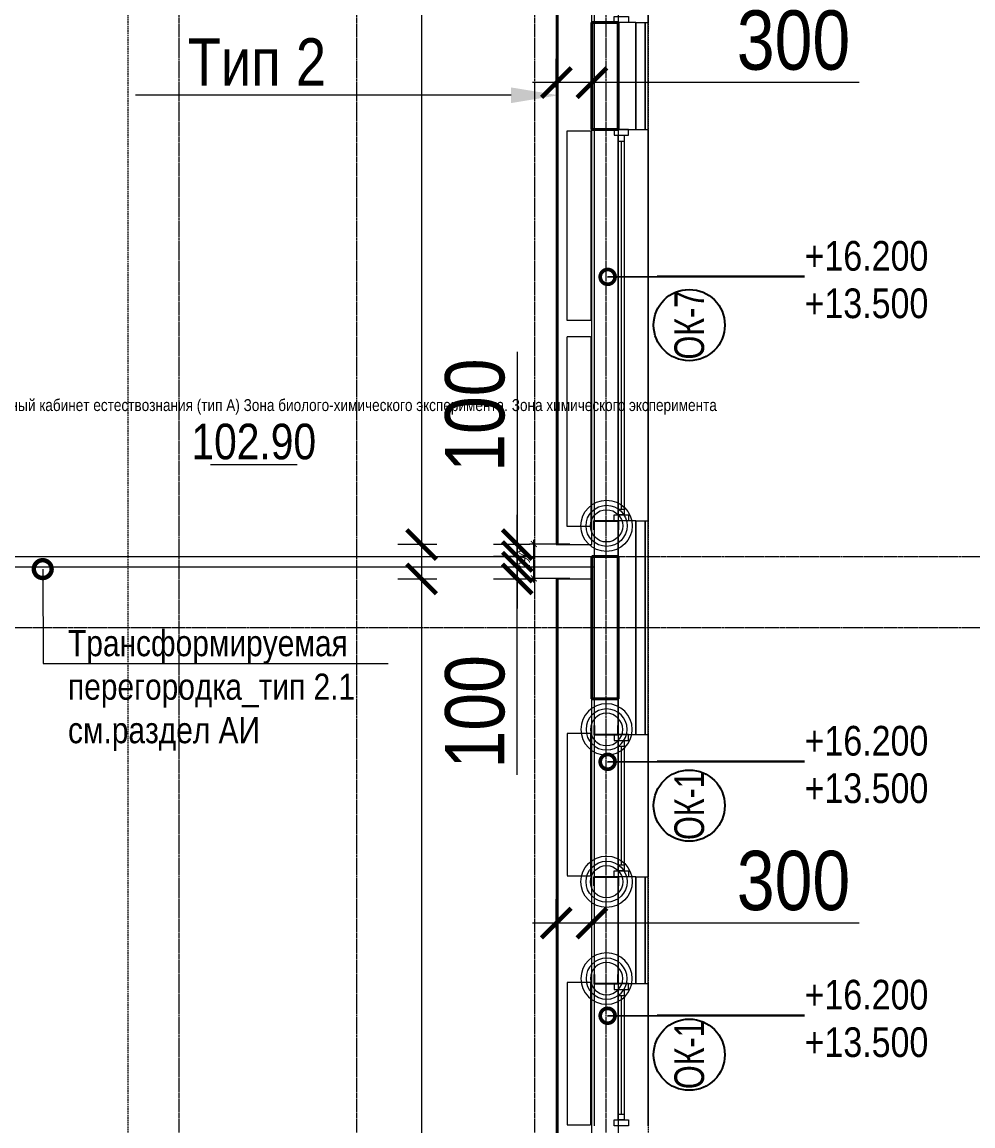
# Model space of a CAD drawing. Header units: millimetres. Extents: x -65509 to 912790, y 446 to 713294.
# Drawn here: x 450378 to 458392, y 537783 to 547088 of the extents above; entities that cross this region are included whole.
import ezdxf
from ezdxf import colors
from ezdxf.entities.mleader import LeaderData, LeaderLine
from ezdxf.enums import TextEntityAlignment as Align
from ezdxf.math import Vec2, Vec3

# ---------------------------------------------------------------- set-up
doc = ezdxf.new("R2010")
doc.units = ezdxf.units.MM
for name, pattern in [('ADSK_Невидимые', [5, 3, -2]), ('CENTER2', [28.575, 19.05, -3.175, 3.175, -3.175]), ('DASHED', [19.05, 12.7, -6.35]), ('HIDDEN2', [4.7625, 3.175, -1.5875])]:
    doc.linetypes.add(name, pattern=pattern)
doc.layers.get('Defpoints').update_dxf_attribs({"color": 250})
for name, color, linetype, lineweight in [('A-AREA', 250, 'Continuous', 15), ('A-Wall_Материал_Газоблок_Контур', 250, 'Continuous', 0), ('АР_Колонны', 250, 'Continuous', 30), ('АР_Окна', 250, 'Continuous', 5), ('АР_Окна марка', 250, 'Continuous', 9), ('АР_площадь пом', 250, 'Continuous', 5), ('АР_Размеры обшивки', 250, 'Continuous', 5), ('АР_Разрезы марка', 7, 'Continuous', 13), ('АР_Стены ЖБ', 250, 'Continuous', 35), ('АР_Стены ПЕНОблок', 250, 'Continuous', 20), ('АР_Тонкая', 250, 'Continuous', 5), ('АР_Утеплитель', 250, 'Continuous', 0), ('КМ_Фахверки', 250, 'Continuous', 25), ('Марка окна', 250, 'Continuous', 25), ('Размеры зашивки ГКЛ', 250, 'Continuous', 0), ('РД_Оси_100', 250, 'Continuous', 0), ('РД_Оси_размер', 250, 'Continuous', 0), ('ТХ_Оборудование', 250, 'Continuous', 9)]:
    doc.layers.add(name, color=color, linetype=linetype, lineweight=lineweight)
doc.layers.add('АР_Делит', color=250, linetype='Continuous', lineweight=0, plot=False)
doc.layers.add('АР_Отопительные приборы', color=1, linetype='HIDDEN2', lineweight=0, true_color=0xff0000)
doc.layers.add('Зашивка радиаторов тип 2 (файерборд 2 слоя_керамогранит)', color=7, linetype='Continuous', lineweight=0, true_color=0xf40101)
doc.styles.add('Arial_09', font='ARIALN.TTF', dxfattribs={"width": 0.9})
doc.styles.add('Isocpeur3', font='isocpeur.ttf')
doc.styles.add('style1', font='ARIALN.TTF')
doc.styles.add('T_dim', font='romans.shx', dxfattribs={"width": 0.7, "oblique": 15})
doc.dimstyles.new('1-50', dxfattribs={"dimscale": 50, "dimtxt": 2, "dimasz": 1, "dimexe": 0.7, "dimexo": 0.6, "dimtad": 1, "dimdec": 0, "dimlfac": -1, "dimtxsty": 'T_dim', "dimblk1": 'ARCHTICK', "dimblk2": 'ARCHTICK', "dimsah": 1, "dimcen": 0, "dimdle": 0.7, "dimclrd": 256, "dimclre": 256, "dimadec": 0, "dimazin": 0, "dimtfac": 1, "dimtdec": 0, "dimtmove": 1, "dimatfit": 3, "dimfxl": 25, "dimlwd": -1, "dimlwe": -1, "dimarcsym": 2})
doc.dimstyles.new('Dim100_ареал', dxfattribs={"dimscale": 100, "dimtxt": 2.5, "dimasz": 1, "dimexe": 1, "dimexo": 1, "dimgap": 0.5, "dimtad": 1, "dimzin": 12, "dimdsep": 46, "dimtxsty": 'style1', "dimblk": 'ARCHTICK', "dimcen": 1, "dimdle": 1, "dimclrd": 256, "dimclre": 256, "dimaunit": 1, "dimadec": 0, "dimazin": 3, "dimtfac": 1, "dimtmove": 1, "dimatfit": 3, "dimldrblk": 'OPEN30', "dimfxl": 4, "dimfxlon": 1, "dimtolj": 1, "dimtzin": 0, "dimlwd": 9, "dimlwe": 9, "dimarcsym": 0})
doc.dimstyles.new('Dim200_ареал', dxfattribs={"dimscale": 100, "dimtxt": 5, "dimasz": 2.5, "dimexe": 2, "dimexo": 2, "dimgap": 1, "dimtad": 1, "dimzin": 12, "dimdsep": 46, "dimtxsty": 'style1', "dimblk": 'ARCHTICK', "dimcen": 3, "dimdle": 2, "dimclrd": 256, "dimclre": 256, "dimaunit": 1, "dimadec": 0, "dimazin": 3, "dimtfac": 1, "dimtmove": 1, "dimatfit": 3, "dimldrblk": 'OPEN30', "dimfxl": 5, "dimfxlon": 1, "dimtolj": 1, "dimtzin": 0, "dimlwd": 9, "dimlwe": 9, "dimarcsym": 0})

# ---------------------------------------------------------------- blocks, each defined once
blk = doc.blocks.new('_DotSmall')
at = {"color": 0, "linetype": 'ByBlock', "const_width": 0.5}
blk.add_lwpolyline([(-0.0625, 0, 1), (0.0625, 0, 1)], format="xyb", close=True, dxfattribs=at)
blk = doc.blocks.new('Ф_пеноблок 200')
at = {"layer": 'АР_Делит', "color": 1}
for radius in [216.3, 173, 136.2]:
    blk.add_circle((103.4, -41.9), radius, dxfattribs=at)
at = {"layer": 'КМ_Фахверки'}
blk.add_lwpolyline([(0, -75), (0, 0), (200, 0), (200, -75)], dxfattribs=at)
blk = doc.blocks.new('_ArchTick')
at = {"color": 0, "linetype": 'ByBlock', "const_width": 0.15}
blk.add_lwpolyline([(-0.5, -0.5), (0.5, 0.5)], dxfattribs=at)
blk = doc.blocks.new('*D212')
at = {"layer": 'Defpoints', "color": 0, "transparency": 16777216}
for p in [(68364, 45000), (68364, 36300), (69864, 36300)]:
    blk.add_point(p, dxfattribs=at)
at = {"layer": 'РД_Оси_размер', "color": 0, "lineweight": 5, "transparency": 16777216}
for p, q in [((69864, 45100), (69864, 36200)), ((69664, 45000), (69964, 45000)), ((69664, 36300), (69964, 36300))]:
    blk.add_line(p, q, dxfattribs=at)
at = {"layer": 'РД_Оси_размер', "color": 0, "lineweight": 5, "transparency": 16777216, "xscale": 100, "yscale": 100, "zscale": 100}
for p, rotation in [((69864, 45000), 90), ((69864, 36300), 270)]:
    blk.add_blockref('_ArchTick', p, dxfattribs=dict(at, rotation=rotation))
at = {"layer": 'РД_Оси_размер', "color": 0, "transparency": 16777216, "insert": (69686.4, 40650), "char_height": 250, "attachment_point": 5, "rotation": 90, "style": 'style1'}
blk.add_mtext('\\A1;8700', dxfattribs=at)
blk = doc.blocks.new('_Open30')
at = {"color": 0, "linetype": 'ByBlock', "lineweight": -2}
for p, q in [((-1, 0.268), (0, 0)), ((0, 0), (-1, -0.268)), ((0, 0), (-1, 0))]:
    blk.add_line(p, q, dxfattribs=at)
blk = doc.blocks.new('*D213')
at = {"layer": 'Defpoints', "color": 0, "transparency": 16777216}
for p in [(68364, 36300), (68364, 35700), (69864, 35700)]:
    blk.add_point(p, dxfattribs=at)
at = {"layer": 'РД_Оси_размер', "color": 0, "lineweight": 5, "transparency": 16777216}
for p, q in [((69864, 36400), (69864, 35600)), ((69664, 36300), (69964, 36300)), ((69664, 35700), (69964, 35700))]:
    blk.add_line(p, q, dxfattribs=at)
at = {"layer": 'РД_Оси_размер', "color": 0, "lineweight": 5, "transparency": 16777216, "xscale": 100, "yscale": 100, "zscale": 100}
for p, rotation in [((69864, 36300), 90), ((69864, 35700), 270)]:
    blk.add_blockref('_ArchTick', p, dxfattribs=dict(at, rotation=rotation))
at = {"layer": 'РД_Оси_размер', "color": 0, "transparency": 16777216, "insert": (69686.4, 36000), "char_height": 250, "attachment_point": 5, "rotation": 90, "style": 'style1'}
blk.add_mtext('\\A1;600', dxfattribs=at)
blk = doc.blocks.new('*D214')
at = {"layer": 'Defpoints', "color": 0, "transparency": 16777216}
for p in [(68364, 35700), (68364, 26400), (69864, 26400)]:
    blk.add_point(p, dxfattribs=at)
at = {"layer": 'РД_Оси_размер', "color": 0, "lineweight": 5, "transparency": 16777216}
for p, q in [((69864, 35800), (69864, 26300)), ((69664, 35700), (69964, 35700)), ((69664, 26400), (69964, 26400))]:
    blk.add_line(p, q, dxfattribs=at)
at = {"layer": 'РД_Оси_размер', "color": 0, "lineweight": 5, "transparency": 16777216, "xscale": 100, "yscale": 100, "zscale": 100}
for p, rotation in [((69864, 35700), 90), ((69864, 26400), 270)]:
    blk.add_blockref('_ArchTick', p, dxfattribs=dict(at, rotation=rotation))
at = {"layer": 'РД_Оси_размер', "color": 0, "transparency": 16777216, "insert": (69686.4, 31050), "char_height": 250, "attachment_point": 5, "rotation": 90, "style": 'style1'}
blk.add_mtext('\\A1;9300', dxfattribs=at)
blk = doc.blocks.new('*D832')
at = {"layer": 'Defpoints', "color": 0, "lineweight": 25, "transparency": 16777216}
for p in [(454691.1, 542688.3), (455024.2, 542688.3), (455024.2, 542398.3)]:
    blk.add_point(p, dxfattribs=at)
at = {"layer": 'АР_Делит', "color": 0, "transparency": 16777216}
for p, q in [((454691.1, 542363.3), (454691.1, 542723.3)), ((454994.2, 542688.3), (454656.1, 542688.3)), ((454994.2, 542398.3), (454656.1, 542398.3))]:
    blk.add_line(p, q, dxfattribs=at)
at = {"layer": 'АР_Делит', "color": 0, "transparency": 16777216, "xscale": 50, "yscale": 50, "zscale": 50}
for p, rotation in [((454691.1, 542688.3), 90), ((454691.1, 542398.3), 270)]:
    blk.add_blockref('_ArchTick', p, dxfattribs=dict(at, rotation=rotation))
at = {"layer": 'АР_Делит', "color": 0, "transparency": 16777216, "insert": (454609.8, 542543.3), "char_height": 100, "attachment_point": 5, "rotation": 90, "style": 'T_dim'}
blk.add_mtext('290', dxfattribs=at)
blk = doc.blocks.new('Bottom_L_1600')
at = {"layer": 'АР_Отопительные приборы'}
blk.add_lwpolyline([(800, -100), (-800, -100), (-800, 100), (800, 100)], close=True, dxfattribs=at)
blk = doc.blocks.new('Bottom_R_1200')
at = {"layer": 'АР_Отопительные приборы'}
blk.add_lwpolyline([(-600, -100), (600, -100), (600, 100), (-600, 100)], close=True, dxfattribs=at)
blk = doc.blocks.new('*D694')
at = {"layer": 'Defpoints', "color": 0, "lineweight": 25, "transparency": 16777216}
for p in [(454073.9, 542393.3), (453744.9, 528783.3), (454086.4, 528783.3)]:
    blk.add_point(p, dxfattribs=at)
at = {"layer": 'АР_Размеры обшивки', "lineweight": 9, "transparency": 16777216}
for p, q in [((453744.9, 542593.3), (453744.9, 528583.3)), ((453873.9, 542393.3), (453544.9, 542393.3)), ((453886.4, 528783.3), (453544.9, 528783.3))]:
    blk.add_line(p, q, dxfattribs=at)
at = {"layer": 'АР_Размеры обшивки', "lineweight": 9, "transparency": 16777216, "xscale": 250, "yscale": 250, "zscale": 250}
for p, rotation in [((453744.9, 542393.3), 90), ((453744.9, 528783.3), 270)]:
    blk.add_blockref('_ArchTick', p, dxfattribs=dict(at, rotation=rotation))
at = {"layer": 'АР_Размеры обшивки', "color": 0, "transparency": 16777216, "insert": (453389.6, 535588.3), "char_height": 500, "attachment_point": 5, "rotation": 90, "style": 'style1'}
blk.add_mtext('\\A1;13610', dxfattribs=at)
blk = doc.blocks.new('*D695')
at = {"layer": 'Defpoints', "color": 0, "lineweight": 25, "transparency": 16777216}
for p in [(454073.9, 556363.3), (453744.9, 542683.3), (454073.9, 542683.3)]:
    blk.add_point(p, dxfattribs=at)
at = {"layer": 'АР_Размеры обшивки', "lineweight": 9, "transparency": 16777216}
for p, q in [((453744.9, 556563.3), (453744.9, 542483.3)), ((453873.9, 556363.3), (453544.9, 556363.3)), ((453873.9, 542683.3), (453544.9, 542683.3))]:
    blk.add_line(p, q, dxfattribs=at)
at = {"layer": 'АР_Размеры обшивки', "lineweight": 9, "transparency": 16777216, "xscale": 250, "yscale": 250, "zscale": 250}
for p, rotation in [((453744.9, 556363.3), 90), ((453744.9, 542683.3), 270)]:
    blk.add_blockref('_ArchTick', p, dxfattribs=dict(at, rotation=rotation))
at = {"layer": 'АР_Размеры обшивки', "color": 0, "transparency": 16777216, "insert": (453389.6, 549523.3), "char_height": 500, "attachment_point": 5, "rotation": 90, "style": 'style1'}
blk.add_mtext('\\A1;13680', dxfattribs=at)
blk = doc.blocks.new('*D721')
at = {"layer": 'Defpoints', "color": 0, "lineweight": 25, "transparency": 16777216}
for p in [(454551.9, 542493.3), (454887.9, 542493.3), (454887.1, 542393.3)]:
    blk.add_point(p, dxfattribs=at)
at = {"layer": 'АР_Размеры обшивки', "lineweight": 9, "transparency": 16777216}
for p, q in [((454551.9, 542493.3), (454551.9, 542743.3)), ((454687.9, 542493.3), (454351.9, 542493.3)), ((454551.9, 542393.3), (454551.9, 542493.3)), ((454551.9, 542393.3), (454551.9, 542493.3)), ((454687.1, 542393.3), (454351.9, 542393.3)), ((454551.9, 542393.3), (454551.9, 542143.3)), ((454551.9, 540741.3), (454551.9, 542393.3))]:
    blk.add_line(p, q, dxfattribs=at)
at = {"layer": 'АР_Размеры обшивки', "lineweight": 9, "transparency": 16777216, "xscale": 250, "yscale": 250, "zscale": 250}
for p, rotation in [((454551.9, 542493.3), 270), ((454551.9, 542393.3), 90)]:
    blk.add_blockref('_ArchTick', p, dxfattribs=dict(at, rotation=rotation))
at = {"layer": 'АР_Размеры обшивки', "color": 0, "transparency": 16777216, "insert": (454196.6, 541274.3), "char_height": 500, "attachment_point": 5, "rotation": 90, "style": 'style1'}
blk.add_mtext('\\A1;100', dxfattribs=at)
blk = doc.blocks.new('*D722')
at = {"layer": 'Defpoints', "color": 0, "lineweight": 25, "transparency": 16777216}
for p in [(454857.9, 542682.8), (454551.9, 542583.3), (454861.9, 542583.3)]:
    blk.add_point(p, dxfattribs=at)
at = {"layer": 'АР_Размеры обшивки', "lineweight": 9, "transparency": 16777216}
for p, q in [((454551.9, 544307.2), (454551.9, 542682.8)), ((454551.9, 542682.8), (454551.9, 542932.8)), ((454657.9, 542682.8), (454351.9, 542682.8)), ((454551.9, 542682.8), (454551.9, 542583.3)), ((454551.9, 542682.8), (454551.9, 542583.3)), ((454661.9, 542583.3), (454351.9, 542583.3)), ((454551.9, 542583.3), (454551.9, 542333.3))]:
    blk.add_line(p, q, dxfattribs=at)
at = {"layer": 'АР_Размеры обшивки', "lineweight": 9, "transparency": 16777216, "xscale": 250, "yscale": 250, "zscale": 250}
for p, rotation in [((454551.9, 542682.8), 270), ((454551.9, 542583.3), 90)]:
    blk.add_blockref('_ArchTick', p, dxfattribs=dict(at, rotation=rotation))
at = {"layer": 'АР_Размеры обшивки', "color": 0, "transparency": 16777216, "insert": (454196.6, 543774.3), "char_height": 500, "attachment_point": 5, "rotation": 90, "style": 'style1'}
blk.add_mtext('\\A1;100', dxfattribs=at)
blk = doc.blocks.new('*D678')
at = {"layer": 'Defpoints', "color": 0, "lineweight": 25, "transparency": 16777216}
for p in [(454880.9, 539493.3), (454880.9, 539248.3), (455180.9, 539248.3)]:
    blk.add_point(p, dxfattribs=at)
at = {"layer": 'АР_Размеры обшивки', "lineweight": 9, "transparency": 16777216}
for p, q in [((454880.9, 539448.3), (454880.9, 539693.3)), ((455180.9, 539448.3), (455180.9, 539693.3)), ((455380.9, 539493.3), (454680.9, 539493.3)), ((457432, 539493.3), (455180.9, 539493.3))]:
    blk.add_line(p, q, dxfattribs=at)
at = {"layer": 'АР_Размеры обшивки', "lineweight": 9, "transparency": 16777216, "xscale": 250, "yscale": 250, "zscale": 250, "rotation": 180}
blk.add_blockref('_ArchTick', (454880.9, 539493.3), dxfattribs=at)
at = {"layer": 'АР_Размеры обшивки', "lineweight": 9, "transparency": 16777216, "xscale": 250, "yscale": 250, "zscale": 250}
blk.add_blockref('_ArchTick', (455180.9, 539493.3), dxfattribs=at)
at = {"layer": 'АР_Размеры обшивки', "color": 0, "transparency": 16777216, "insert": (456879.9, 539848.6), "char_height": 500, "attachment_point": 5, "style": 'style1'}
blk.add_mtext('\\A1;300', dxfattribs=at)
blk = doc.blocks.new('*D679')
at = {"layer": 'Defpoints', "color": 0, "lineweight": 25, "transparency": 16777216}
for p in [(454880.9, 546577.3), (454880.9, 546332.3), (455180.9, 546332.3)]:
    blk.add_point(p, dxfattribs=at)
at = {"layer": 'АР_Размеры обшивки', "lineweight": 9, "transparency": 16777216}
for p, q in [((454880.9, 546532.3), (454880.9, 546777.3)), ((455180.9, 546532.3), (455180.9, 546777.3)), ((455380.9, 546577.3), (454680.9, 546577.3)), ((457432, 546577.3), (455180.9, 546577.3))]:
    blk.add_line(p, q, dxfattribs=at)
at = {"layer": 'АР_Размеры обшивки', "lineweight": 9, "transparency": 16777216, "xscale": 250, "yscale": 250, "zscale": 250, "rotation": 180}
blk.add_blockref('_ArchTick', (454880.9, 546577.3), dxfattribs=at)
at = {"layer": 'АР_Размеры обшивки', "lineweight": 9, "transparency": 16777216, "xscale": 250, "yscale": 250, "zscale": 250}
blk.add_blockref('_ArchTick', (455180.9, 546577.3), dxfattribs=at)
at = {"layer": 'АР_Размеры обшивки', "color": 0, "transparency": 16777216, "insert": (456879.9, 546932.6), "char_height": 500, "attachment_point": 5, "style": 'style1'}
blk.add_mtext('\\A1;300', dxfattribs=at)
blk = doc.blocks.new('MOK-МаркаПомещения1')
at = {"layer": 'A-AREA', "color": 0}
blk.add_line((-3.651, -1.944), (3.649, -1.944), dxfattribs=at)
at = {"layer": 'A-AREA', "color": 0, "style": 'style1'}
blk.add_attdef('АР-ПОМЕЩЕНИЕ:ПЛОЩАДЬ', text='', height=3, dxfattribs=at).set_placement((0, 0), align=Align.MIDDLE)
at = {"layer": 'Defpoints', "style": 'style1', "flags": 8}
blk.add_attdef('АР-ПОМЕЩЕНИЕ:НАИМЕНОВАНИЕ', text='', height=1, dxfattribs=at).set_placement((0, 2.956), align=Align.MIDDLE)
blk = doc.blocks.new('МОК-Наименование')
at = {"layer": 'Defpoints'}
blk.add_circle((0, 0), 3, dxfattribs=at)
at = {"color": 0, "linetype": 'ByBlock', "lineweight": -2, "style": 'Isocpeur3', "width": 0.8, "flags": 4}
blk.add_attdef('АР-ОКНО:НАИМЕНОВАНИЕ', text='', height=2.5, dxfattribs=at).set_placement((0, 0), align=Align.MIDDLE)
blk = doc.blocks.new('СОШ_2200_АР_ОСИ_М100_28.05.24')
at = {"layer": 'АР_Делит', "color": 5, "linetype": 'DASHED'}
blk.add_lwpolyline([(114955, 135155), (114955, -355), (93595.036, -355), (93595.036, 13855), (94145, 13855), (94145, 68320), (66055, 68320), (66055, 13857.73), (83455, 13857.73), (83455, -355), (45245, -355), (45245, 13145), (44695, 13145), (44695, 26755), (45245, 26755), (45245, 68320), (20455, 68320), (20455, 26755), (27955, 26755), (27955, 13145), (-355, 13145), (-355, 100855), (37145, 100855), (37145, 129155)], dxfattribs=at)
at = {"layer": 'РД_Оси_100', "linetype": 'CENTER2'}
for p, q in [((63600, -6155), (63600, 139938.679)), ((65100, -6155), (65100, 139938.679)), ((62100, -6155), (62100, 73302.739))]:
    blk.add_line(p, q, dxfattribs=at)
for points in [[(65700, -6155), (65700, 139938.679)], [(43327.994, 36300), (71363.995, 36300)], [(43327.994, 35700), (71363.995, 35700)]]:
    blk.add_lwpolyline(points, dxfattribs=at)
at = {"layer": 'РД_Оси_размер'}
for base, p1, p2, picture, middle in [((69863.995, 36300), (68363.995, 45000), (68363.995, 36300), '*D212', (69686.352, 40650)), ((69863.995, 35700), (68363.995, 36300), (68363.995, 35700), '*D213', (69686.352, 36000)), ((69863.995, 26400), (68363.995, 35700), (68363.995, 26400), '*D214', (69686.352, 31050))]:
    dim = blk.add_linear_dim(base=base, p1=p1, p2=p2, angle=90, dimstyle='Dim100_ареал', dxfattribs=at)
    dim.commit()
    dim.dimension.update_dxf_attribs({"geometry": picture, "text_midpoint": middle})

msp = doc.modelspace()

# ---------------------------------------------------------------- linework, layer by layer
at = {"layer": 'A-Wall_Материал_Газоблок_Контур', "linetype": 'Continuous', "lineweight": 0}
for p, q in [((455200.882, 548283.318), (455200.882, 547083.318)), ((455655.882, 547083.318), (455655.882, 548283.318))]:
    msp.add_line(p, q, dxfattribs=at)
at = {"layer": 'АР_Колонны', "linetype": 'HIDDEN2', "lineweight": 25}
for p, q in [((455180.882, 547083.318), (455400.882, 547083.318)), ((455180.882, 546183.318), (455180.882, 547083.318)), ((455400.882, 547083.318), (455400.882, 546183.318)), ((455400.882, 546183.318), (455180.882, 546183.318)), ((455180.882, 542583.318), (455400.882, 542583.318)), ((455180.882, 541383.318), (455180.882, 542583.318)), ((455400.882, 542583.318), (455400.882, 541383.318)), ((455400.882, 541383.318), (455180.882, 541383.318))]:
    msp.add_line(p, q, dxfattribs=at)
at = {"layer": 'АР_Колонны', "linetype": 'Continuous', "lineweight": 35}
for p, q in [((455400.882, 547083.318), (455180.882, 547083.318)), ((455180.882, 547083.318), (455180.882, 546183.318)), ((455400.882, 546183.318), (455400.882, 547083.318)), ((455180.882, 546183.318), (455400.882, 546183.318)), ((455400.882, 542583.318), (455180.882, 542583.318)), ((455180.882, 542583.318), (455180.882, 541383.318)), ((455400.882, 541383.318), (455400.882, 542583.318)), ((455180.882, 541383.318), (455400.882, 541383.318))]:
    msp.add_line(p, q, dxfattribs=at)
at = {"layer": 'АР_Окна', "linetype": 'Continuous', "lineweight": 5}
for p, q in [((455200.882, 548283.318), (455200.882, 547083.318)), ((455655.882, 548283.318), (455655.882, 547083.318)), ((455403.382, 546083.318), (455453.382, 546083.318)), ((455403.382, 542983.318), (455453.382, 542983.318)), ((455403.382, 539983.318), (455453.382, 539983.318)), ((455403.382, 537883.318), (455453.382, 537883.318))]:
    msp.add_line(p, q, dxfattribs=at)
for points in [[(455488.382, 547133.318), (455488.382, 547083.318), (455368.382, 547083.318), (455368.382, 547133.318)], [(455488.382, 546133.318), (455488.382, 546183.318), (455368.382, 546183.318), (455368.382, 546133.318)], [(455488.382, 542933.318), (455488.382, 542883.318), (455368.382, 542883.318), (455368.382, 542933.318)], [(455488.382, 539933.318), (455488.382, 539883.318), (455368.382, 539883.318), (455368.382, 539933.318)], [(455488.382, 537833.318), (455488.382, 537783.318), (455368.382, 537783.318), (455368.382, 537833.318)]]:
    msp.add_lwpolyline(points, close=True, dxfattribs=at)
at = {"layer": 'АР_Разрезы марка', "linetype": 'DASHED', "lineweight": 0}
msp.add_lwpolyline([(451271.202, 505648.735), (451271.202, 572741.817), (452665.995, 572741.817), (452665.995, 609884.305), (445258.35, 609884.305), (445258.35, 640101.121)], dxfattribs=at)
at = {"layer": 'АР_Стены ЖБ', "linetype": 'Continuous', "lineweight": 40}
for p, q in [((455400.882, 547083.318), (455180.882, 547083.318)), ((455180.882, 547083.318), (455180.882, 546183.318)), ((455400.882, 546183.318), (455400.882, 547083.318)), ((455180.882, 546183.318), (455400.882, 546183.318)), ((455400.882, 542583.318), (455180.882, 542583.318)), ((455180.882, 542583.318), (455180.882, 541383.318)), ((455400.882, 541383.318), (455400.882, 542583.318)), ((455180.882, 541383.318), (455400.882, 541383.318))]:
    msp.add_line(p, q, dxfattribs=at)
at = {"layer": 'АР_Стены ПЕНОблок', "linetype": 'Continuous', "lineweight": 20}
for p, q in [((455400.882, 547083.318), (455200.882, 547083.318)), ((455200.882, 547083.318), (455200.882, 546183.318)), ((455400.882, 546183.318), (455400.882, 547083.318)), ((455200.882, 546183.318), (455400.882, 546183.318)), ((455400.882, 542883.318), (455200.882, 542883.318)), ((455400.882, 539883.318), (455200.882, 539883.318))]:
    msp.add_line(p, q, dxfattribs=at)
at = {"layer": 'АР_Тонкая', "linetype": 'Continuous', "lineweight": 5}
for p, q in [((455550.882, 547083.318), (455655.882, 547083.318)), ((455550.882, 547083.318), (455550.882, 546183.318)), ((455630.882, 546183.318), (455630.882, 547083.318)), ((455630.882, 547083.318), (455630.882, 546183.318)), ((455655.882, 546183.318), (455655.882, 547083.318)), ((455550.882, 546183.318), (455655.882, 546183.318)), ((455550.882, 542883.318), (455655.882, 542883.318)), ((455550.882, 539883.318), (455655.882, 539883.318))]:
    msp.add_line(p, q, dxfattribs=at)
at = {"layer": 'АР_Утеплитель', "linetype": 'Continuous', "lineweight": 0}
for p, q in [((455550.882, 547083.318), (455400.882, 547083.318)), ((455400.882, 547083.318), (455400.882, 546183.318)), ((455550.882, 546183.318), (455550.882, 547083.318)), ((455400.882, 546183.318), (455550.882, 546183.318)), ((455550.882, 542883.318), (455400.882, 542883.318)), ((455550.882, 539883.318), (455400.882, 539883.318))]:
    msp.add_line(p, q, dxfattribs=at)
at = {"layer": 'Зашивка радиаторов тип 2 (файерборд 2 слоя_керамогранит)', "linetype": 'Continuous', "lineweight": 0}
for p, q in [((454880.882, 556363.318), (454880.882, 542683.318)), ((454893.382, 556363.318), (454893.382, 542683.318)), ((454893.382, 542683.318), (454893.382, 556363.318)), ((455180.882, 542683.318), (455180.882, 556363.318)), ((454880.882, 542683.318), (455180.882, 542683.318)), ((454893.382, 542393.318), (454880.882, 542393.318)), ((454880.882, 542393.318), (454880.882, 528783.318)), ((455180.882, 542393.318), (454893.382, 542393.318)), ((454893.382, 542393.318), (454893.382, 528783.318)), ((454893.382, 528783.318), (454893.382, 542393.318)), ((455180.882, 528783.318), (455180.882, 542393.318))]:
    msp.add_line(p, q, dxfattribs=at)
at = {"layer": 'ТХ_Оборудование', "linetype": 'ADSK_Невидимые'}
msp.add_lwpolyline([(455200.882, 542493.318), (447610.882, 542493.318), (447610.882, 542583.318), (455200.882, 542583.318)], close=True, dxfattribs=at)

# ---------------------------------------------------------------- block references
at = {"layer": 'АР_Отопительные приборы'}
for name, p, rotation in [('Bottom_L_1600', (455070.882, 545371.215), 89.99999999999999), ('Bottom_L_1600', (455070.882, 543635.962), 89.99999999999999), ('Bottom_R_1200', (455070.882, 540491.938), 90), ('Bottom_R_1200', (455070.882, 538391.938), 90)]:
    msp.add_blockref(name, p, dxfattribs=dict(at, rotation=rotation))
at = {"layer": 'АР_площадь пом', "linetype": 'Continuous', "lineweight": 5}
ref = msp.add_blockref('MOK-МаркаПомещения1', (452331.014, 543552.374), dxfattribs=dict(at, xscale=100, yscale=100, zscale=100))
ref.add_attrib('АР-ПОМЕЩЕНИЕ:НАИМЕНОВАНИЕ', 'ЛК_7.4 Специализированный учебный кабинет естествознания (тип А) Зона биолого-химического эксперимента. Зона химического эксперимента', dxfattribs={"layer": 'Defpoints', "height": 100, "style": 'style1'}).set_placement((452331.014, 543847.937), align=Align.MIDDLE)
ref.add_attrib('АР-ПОМЕЩЕНИЕ:ПЛОЩАДЬ', '102.90', dxfattribs={"layer": 'A-AREA', "color": 0, "height": 300, "style": 'style1'}).set_placement((452331.014, 543552.374), align=Align.MIDDLE)
at = {"layer": 'КМ_Фахверки'}
for p in [(455200.882, 542883.318), (455200.882, 542883.318), (455200.882, 539883.318), (455200.882, 539883.318)]:
    msp.add_blockref('Ф_пеноблок 200', p, dxfattribs=at)

# ---------------------------------------------------------------- dimensions: what is measured, and where the dimension line sits
at = {"layer": 'АР_Делит'}
dim = msp.add_linear_dim(base=(454691.085, 542688.318), p1=(455024.19, 542398.318), p2=(455024.19, 542688.318), angle=90, dimstyle='1-50', override={"dimclrd": 0, "dimclre": 0}, dxfattribs=at)
dim.commit()
dim.dimension.update_dxf_attribs({"geometry": '*D832', "text_midpoint": (454609.835, 542543.318)})
at = {"layer": 'АР_Размеры обшивки'}
for base, p1, p2, picture, middle in [((453744.881, 542683.318), (454073.882, 556363.318), (454073.881, 542683.318), '*D695', (453389.594, 549523.318)), ((453744.881, 528783.318), (454073.881, 542393.318), (454086.382, 528783.318), '*D694', (453389.594, 535588.318))]:
    dim = msp.add_linear_dim(base=base, p1=p1, p2=p2, angle=90, dimstyle='Dim200_ареал', override={"dimdec": 0}, dxfattribs=at)
    dim.commit()
    dim.dimension.update_dxf_attribs({"geometry": picture, "text_midpoint": middle})
for base, p1, p2, picture, middle in [((454880.881, 546577.318), (455180.881, 546332.318), (454880.881, 546332.318), '*D679', (456879.882, 546885.318)), ((454880.881, 539493.318), (455180.881, 539248.318), (454880.881, 539248.318), '*D678', (456879.882, 539801.318))]:
    dim = msp.add_linear_dim(base=base, p1=p1, p2=p2, dimstyle='Dim200_ареал', override={"dimdec": 0}, dxfattribs=at)
    dim.commit()
    dim.dimension.update_dxf_attribs({"geometry": picture, "text_midpoint": middle, "dimtype": 160})
for base, p1, p2, picture, middle in [((454551.881, 542583.318), (454857.889, 542682.848), (454861.882, 542583.318), '*D722', (454611.882, 543774.266)), ((454551.881, 542493.318), (454887.132, 542393.318), (454887.882, 542493.318), '*D721', (454573.882, 541274.266))]:
    dim = msp.add_linear_dim(base=base, p1=p1, p2=p2, angle=90, dimstyle='Dim200_ареал', override={"dimdec": 0}, dxfattribs=at)
    dim.commit()
    dim.dimension.update_dxf_attribs({"geometry": picture, "text_midpoint": middle, "dimtype": 160})

# ---------------------------------------------------------------- leaders
at = {"layer": 'Марка окна', "lineweight": 0, "ltscale": 20}
ml = msp.add_multileader_mtext('Standard', dxfattribs=at)
ml.set_content('+16.200\\P+13.500', color=256, style='style1')
ml.set_leader_properties(color=256, linetype='ByLayer', lineweight=-1)
ml.set_arrow_properties(name='DOTSMALL')
ml.build(insert=Vec2(0, 0))
ml.multileader.update_dxf_attribs({"text_left_attachment_type": 6, "text_right_attachment_type": 6, "dogleg_length": 200, "arrow_head_size": 250})
ctx = ml.context
ctx.base_point, ctx.char_height, ctx.arrow_head_size, ctx.landing_gap_size, ctx.plane_origin = Vec3(456973.137, 544942.416), 250, 250, 0, Vec3(457368.114, 544257.889)
ctx.left_attachment, ctx.right_attachment = 6, 6
notes = []
notes.append((ctx, [(1, (1, 1, 0), (455911.532, 544942.416), (1, 0), 1061.605, [(0, [(455313.418, 544939.746)], 0, [])])]))
ctx.mtext.insert, ctx.mtext.line_spacing_factor, ctx.mtext.flow_direction = Vec3(456973.137, 545242.416), 0.96, 5
ctx.mtext.has_bg_fill, ctx.mtext.bg_color, ctx.mtext.bg_scale_factor, ctx.mtext.bg_transparency, ctx.mtext.use_window_bg_color = 1, -1027028792, 1.5, 0, 1
ml = msp.add_multileader_mtext('Standard', dxfattribs=at)
ml.set_content('+16.200\\P+13.500', color=256, style='style1')
ml.set_leader_properties(color=256, linetype='ByLayer', lineweight=-1)
ml.set_arrow_properties(name='DOTSMALL')
ml.build(insert=Vec2(0, 0))
ml.multileader.update_dxf_attribs({"text_left_attachment_type": 6, "text_right_attachment_type": 6, "dogleg_length": 200, "arrow_head_size": 250})
ctx = ml.context
ctx.base_point, ctx.char_height, ctx.arrow_head_size, ctx.landing_gap_size, ctx.plane_origin = Vec3(456973.137, 540855.067), 250, 250, 0, Vec3(457368.114, 540170.54)
ctx.left_attachment, ctx.right_attachment = 6, 6
notes.append((ctx, [(1, (1, 1, 0), (455911.532, 540855.067), (1, 0), 1061.605, [(0, [(455313.418, 540852.396)], 0, [])])]))
ctx.mtext.insert, ctx.mtext.line_spacing_factor, ctx.mtext.flow_direction = Vec3(456973.137, 541155.067), 0.96, 5
ctx.mtext.has_bg_fill, ctx.mtext.bg_color, ctx.mtext.bg_scale_factor, ctx.mtext.bg_transparency, ctx.mtext.use_window_bg_color = 1, -1027028792, 1.5, 0, 1
ml = msp.add_multileader_mtext('Standard', dxfattribs=at)
ml.set_content('+16.200\\P+13.500', color=256, style='style1')
ml.set_leader_properties(color=256, linetype='ByLayer', lineweight=-1)
ml.set_arrow_properties(name='DOTSMALL')
ml.build(insert=Vec2(0, 0))
ml.multileader.update_dxf_attribs({"text_left_attachment_type": 6, "text_right_attachment_type": 6, "dogleg_length": 200, "arrow_head_size": 250})
ctx = ml.context
ctx.base_point, ctx.char_height, ctx.arrow_head_size, ctx.landing_gap_size, ctx.plane_origin = Vec3(456973.137, 538714.667), 250, 250, 0, Vec3(457368.114, 538030.14)
ctx.left_attachment, ctx.right_attachment = 6, 6
notes.append((ctx, [(1, (1, 1, 0), (455911.532, 538714.667), (1, 0), 1061.605, [(0, [(455313.418, 538711.997)], 0, [])])]))
ctx.mtext.insert, ctx.mtext.line_spacing_factor, ctx.mtext.flow_direction = Vec3(456973.137, 539014.667), 0.96, 5
ctx.mtext.has_bg_fill, ctx.mtext.bg_color, ctx.mtext.bg_scale_factor, ctx.mtext.bg_transparency, ctx.mtext.use_window_bg_color = 1, -1027028792, 1.5, 0, 1
at = {"layer": 'Размеры зашивки ГКЛ'}
ml = msp.add_multileader_mtext('Standard', dxfattribs=at)
ml.set_content('\\pxsm1;Тип 2 ', color=(0, 0, 138), style='style1')
ml.set_leader_properties(color=256, linetype='ByLayer', lineweight=9)
ml.build(insert=Vec2(0, 0))
ml.multileader.update_dxf_attribs({"has_dogleg": 0, "text_left_attachment_type": 6, "text_right_attachment_type": 6, "text_bottom_attachment_type": 10, "dogleg_length": 25, "arrow_head_size": 400})
ctx = ml.context
ctx.base_point, ctx.char_height, ctx.arrow_head_size, ctx.landing_gap_size, ctx.plane_origin = Vec3(451723.584, 546470.823), 400, 400, 50, Vec3(445471.298, 553441.387)
ctx.left_attachment, ctx.right_attachment, ctx.top_attachment = 6, 6, 10
notes.append((ctx, [(1, (1, 1, 0), (452979.553, 546470.823), (-1, 0), 25, [(1, [(454900.174, 546470.823)], 0, [])])]))
ctx.mtext.insert, ctx.mtext.width, ctx.mtext.defined_height, ctx.mtext.line_spacing_factor, ctx.mtext.flow_direction = Vec3(451773.584, 546950.823), 1668.44707, 600, 0.3, 5
at = {"layer": 'ТХ_Оборудование'}
ml = msp.add_multileader_mtext('Standard', dxfattribs=at)
ml.set_content('\\pxsm1;Трансформируемая перегородка_тип 2.1 см.раздел АИ ', color=256, style='style1')
ml.set_leader_properties(color=256, linetype='ByLayer', lineweight=9)
ml.set_arrow_properties(name='DOTSMALL')
ml.build(insert=Vec2(0, 0))
ml.multileader.update_dxf_attribs({"text_left_attachment_type": 6, "text_right_attachment_type": 6, "text_bottom_attachment_type": 10, "dogleg_length": 25, "arrow_head_size": 300})
ctx = ml.context
ctx.base_point, ctx.char_height, ctx.arrow_head_size, ctx.landing_gap_size, ctx.plane_origin = Vec3(450715.325, 541681.52), 220, 300, 50, Vec3(441623.987, 545144.224)
ctx.left_attachment, ctx.right_attachment, ctx.top_attachment = 6, 6, 10
notes.append((ctx, [(0, (1, 1, 0), (450557.315, 541681.52), (1, 0), 158.01, [(1, [(450552.262, 542476.742)], 0, [])])]))
ctx.mtext.insert, ctx.mtext.width, ctx.mtext.defined_height, ctx.mtext.line_spacing_factor, ctx.mtext.flow_direction = Vec3(450765.325, 541962.598), 2672.40951, 2067.07, 0.3, 5
for ctx, leaders in notes:
    for number, flags, end, landing, length, lines in leaders:
        leader = LeaderData()
        leader.index, (leader.has_last_leader_line, leader.has_dogleg_vector, leader.attachment_direction) = number, flags
        leader.last_leader_point, leader.dogleg_vector, leader.dogleg_length = Vec3(end), Vec3(landing), length
        for number, points, colour, breaks in lines:
            line = LeaderLine()
            line.index, line.vertices, line.color, line.breaks = number, Vec3.list(points), colors.encode_raw_color(colour), breaks
            leader.lines.append(line)
        ctx.leaders.append(leader)

# ---------------------------------------------------------------- next in the draw order: linework, layer by layer
at = {"layer": 'A-Wall_Материал_Газоблок_Контур', "linetype": 'Continuous', "lineweight": 0}
for p, q in [((455200.882, 546183.318), (455200.882, 542883.318)), ((455655.882, 542883.318), (455655.882, 546183.318)), ((455200.882, 541083.318), (455200.882, 539883.318)), ((455655.882, 539883.318), (455655.882, 541083.318)), ((455200.882, 538983.318), (455200.882, 537783.318)), ((455655.882, 537783.318), (455655.882, 538983.318))]:
    msp.add_line(p, q, dxfattribs=at)
at = {"layer": 'АР_Окна', "linetype": 'Continuous', "lineweight": 5}
for p, q in [((455200.882, 546183.318), (455200.882, 542883.318)), ((455655.882, 546183.318), (455655.882, 542883.318)), ((455428.382, 546083.318), (455428.382, 542983.318)), ((455200.882, 541083.318), (455200.882, 539883.318)), ((455655.882, 541083.318), (455655.882, 539883.318)), ((455403.382, 540983.318), (455453.382, 540983.318)), ((455428.382, 540983.318), (455428.382, 539983.318)), ((455200.882, 538983.318), (455200.882, 537783.318)), ((455655.882, 538983.318), (455655.882, 537783.318)), ((455403.382, 538883.318), (455453.382, 538883.318)), ((455428.382, 538883.318), (455428.382, 537883.318))]:
    msp.add_line(p, q, dxfattribs=at)
for points in [[(455403.382, 546133.318), (455453.382, 546133.318), (455453.382, 542933.318), (455403.382, 542933.318)], [(455488.382, 541033.318), (455488.382, 541083.318), (455368.382, 541083.318), (455368.382, 541033.318)], [(455403.382, 541033.318), (455453.382, 541033.318), (455453.382, 539933.318), (455403.382, 539933.318)], [(455488.382, 538933.318), (455488.382, 538983.318), (455368.382, 538983.318), (455368.382, 538933.318)], [(455403.382, 538933.318), (455453.382, 538933.318), (455453.382, 537833.318), (455403.382, 537833.318)]]:
    msp.add_lwpolyline(points, close=True, dxfattribs=at)
at = {"layer": 'АР_Стены ПЕНОблок', "linetype": 'Continuous', "lineweight": 20}
for p, q in [((455200.882, 542883.318), (455200.882, 541083.318)), ((455400.882, 541083.318), (455400.882, 542883.318)), ((455200.882, 541083.318), (455400.882, 541083.318)), ((455200.882, 539883.318), (455200.882, 538983.318)), ((455400.882, 538983.318), (455400.882, 539883.318)), ((455200.882, 538983.318), (455400.882, 538983.318))]:
    msp.add_line(p, q, dxfattribs=at)
at = {"layer": 'АР_Тонкая', "linetype": 'Continuous', "lineweight": 5}
for p, q in [((455550.882, 542883.318), (455550.882, 541083.318)), ((455630.882, 541083.318), (455630.882, 542883.318)), ((455630.882, 542883.318), (455630.882, 541083.318)), ((455655.882, 541083.318), (455655.882, 542883.318)), ((455550.882, 541083.318), (455655.882, 541083.318)), ((455550.882, 539883.318), (455550.882, 538983.318)), ((455630.882, 538983.318), (455630.882, 539883.318)), ((455630.882, 539883.318), (455630.882, 538983.318)), ((455655.882, 538983.318), (455655.882, 539883.318)), ((455550.882, 538983.318), (455655.882, 538983.318))]:
    msp.add_line(p, q, dxfattribs=at)
at = {"layer": 'АР_Утеплитель', "linetype": 'Continuous', "lineweight": 0}
for p, q in [((455400.882, 542883.318), (455400.882, 541083.318)), ((455550.882, 541083.318), (455550.882, 542883.318)), ((455400.882, 541083.318), (455550.882, 541083.318)), ((455400.882, 539883.318), (455400.882, 538983.318)), ((455550.882, 538983.318), (455550.882, 539883.318)), ((455400.882, 538983.318), (455550.882, 538983.318))]:
    msp.add_line(p, q, dxfattribs=at)
at = {"layer": 'КМ_Фахверки', "lineweight": 5}
msp.add_lwpolyline([(484000.882, 574858.318), (455400.882, 574858.318), (455400.882, 519883.318), (484000.882, 519883.318), (484000.882, 574858.318)], dxfattribs=at)

# ---------------------------------------------------------------- next in the draw order: block references
at = {"layer": 'АР_Окна марка', "linetype": 'Continuous', "lineweight": 9}
ref = msp.add_blockref('МОК-Наименование', (456000.882, 544533.318), dxfattribs=dict(at, xscale=100, yscale=100, zscale=100, rotation=90))
ref.add_attrib('АР-ОКНО:НАИМЕНОВАНИЕ', 'ОК-7', dxfattribs={"layer": '0', "color": 0, "linetype": 'ByBlock', "lineweight": -2, "height": 250, "rotation": 90, "style": 'Arial_09', "width": 0.9}).set_placement((456000.882, 544533.318), align=Align.MIDDLE)
ref = msp.add_blockref('МОК-Наименование', (456000.882, 540483.318), dxfattribs=dict(at, xscale=100, yscale=100, zscale=100, rotation=90))
ref.add_attrib('АР-ОКНО:НАИМЕНОВАНИЕ', 'ОК-1', dxfattribs={"layer": '0', "color": 0, "linetype": 'ByBlock', "lineweight": -2, "height": 250, "rotation": 90, "style": 'Arial_09', "width": 0.9}).set_placement((456000.882, 540483.318), align=Align.MIDDLE)
ref = msp.add_blockref('МОК-Наименование', (456000.882, 538383.318), dxfattribs=dict(at, xscale=100, yscale=100, zscale=100, rotation=90))
ref.add_attrib('АР-ОКНО:НАИМЕНОВАНИЕ', 'ОК-1', dxfattribs={"layer": '0', "color": 0, "linetype": 'ByBlock', "lineweight": -2, "height": 250, "rotation": 90, "style": 'Arial_09', "width": 0.9}).set_placement((456000.882, 538383.318), align=Align.MIDDLE)
at = {"layer": 'КМ_Фахверки', "xscale": -1, "rotation": 180}
for p in [(455200.882, 541083.318), (455200.882, 541083.318), (455200.882, 538983.318), (455200.882, 538983.318)]:
    msp.add_blockref('Ф_пеноблок 200', p, dxfattribs=at)
at = {"layer": 'РД_Оси_100'}
msp.add_blockref('СОШ_2200_АР_ОСИ_М100_28.05.24', (389600.882, 506283.318), dxfattribs=at)

doc.saveas('drawing.dxf')
